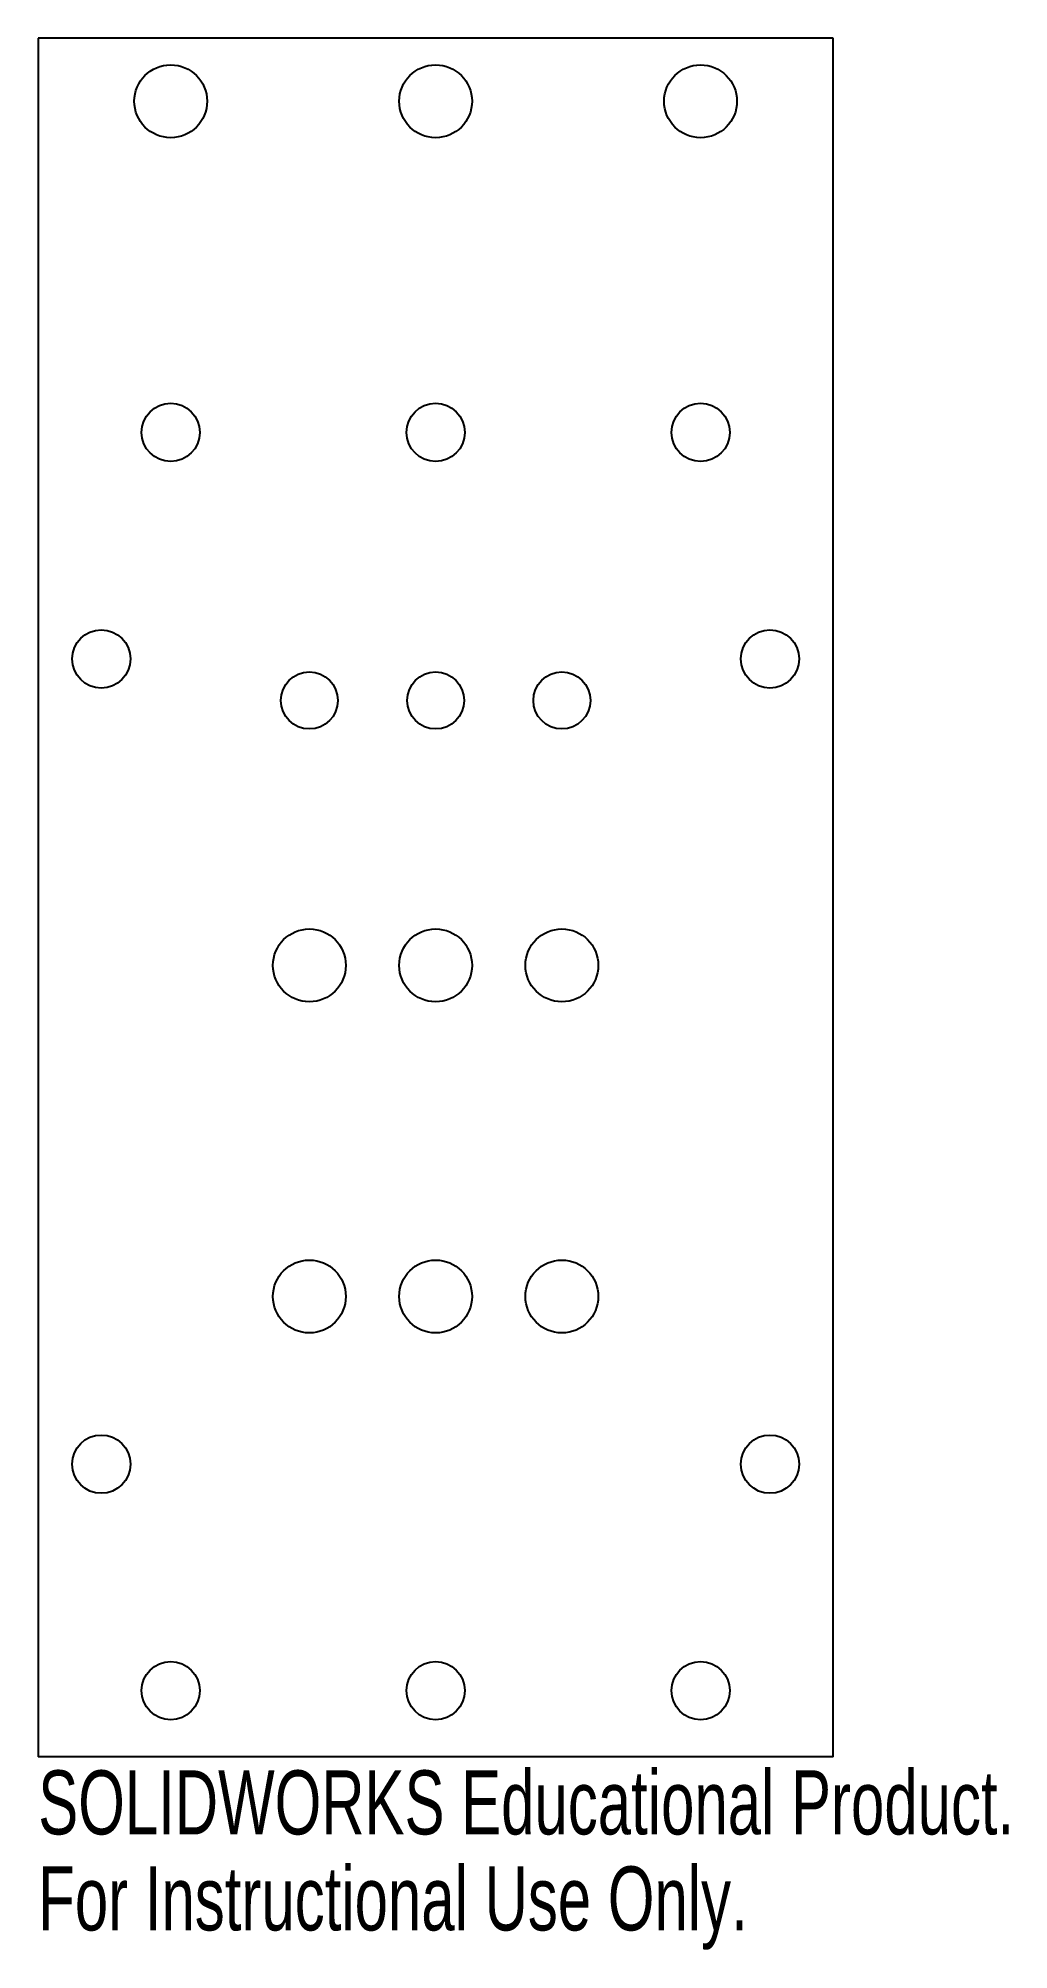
# Model space of a CAD drawing. Header units: millimetres. Extents: x -30 to 43, y -64 to 80.
import ezdxf

# ---------------------------------------------------------------- set-up
doc = ezdxf.new("R2010")
doc.units = ezdxf.units.MM
doc.styles.add('SLDTEXTSTYLE0', font='TXT', dxfattribs={"width": 0.7})

msp = doc.modelspace()

# ---------------------------------------------------------------- linework, layer by layer
at = {"color": 7, "linetype": 'Continuous', "lineweight": 25}
for p, q in [((30, 80), (-30, 80)), ((-30, 80), (-30, -49.76)), ((30, -49.76), (30, 80)), ((30, -49.76), (-30, -49.76))]:
    msp.add_line(p, q, dxfattribs=at)
for centre, radius in [((-20, 75.24), 2.75), ((0, 75.24), 2.75), ((20, 75.24), 2.75), ((-20, 50.24), 2.2), ((0, 50.24), 2.2), ((20, 50.24), 2.2), ((-25.24, 33.14), 2.2), ((25.24, 33.14), 2.2), ((-9.53, 30), 2.15), ((0, 30), 2.15), ((9.53, 30), 2.15), ((-9.53, 10), 2.75), ((0, 10), 2.75), ((9.53, 10), 2.75), ((-9.53, -15), 2.75), ((0, -15), 2.75), ((9.53, -15), 2.75), ((-25.24, -27.66), 2.2), ((25.24, -27.66), 2.2), ((-20, -44.76), 2.2), ((0, -44.76), 2.2), ((20, -44.76), 2.2)]:
    msp.add_circle(centre, radius, dxfattribs=at)

# ---------------------------------------------------------------- texts
at = {"color": 7, "linetype": 'Continuous', "char_height": 4.8336, "attachment_point": 1, "style": 'SLDTEXTSTYLE0'}
for s, insert in [('SOLIDWORKS Educational Product.', (-30, -50.78)), ('For Instructional Use Only.', (-30, -58.03))]:
    msp.add_mtext(s, dxfattribs=dict(at, insert=insert))

doc.saveas('drawing.dxf')
